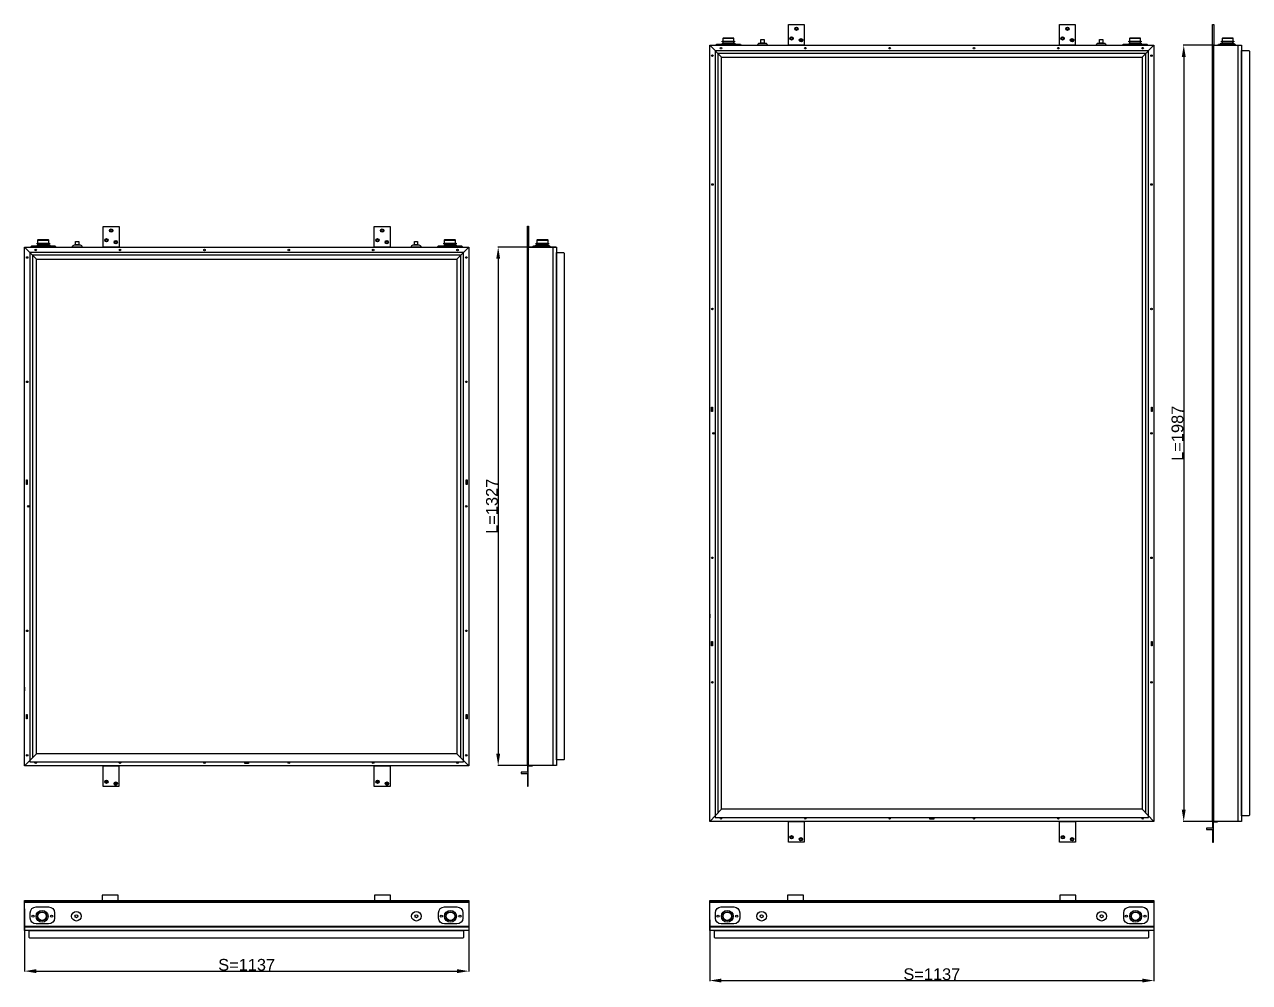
# Model space of a CAD drawing. Header units: millimetres. Extents: x 1035 to 7779, y 392 to 2878.
# Drawn here: x 1035 to 4171, y 392 to 2845 of the extents above; entities that cross this region are included whole.
import ezdxf

# ---------------------------------------------------------------- set-up
doc = ezdxf.new("R2010")
doc.units = ezdxf.units.MM
doc.layers.add('dim', color=4, linetype='Continuous')
doc.styles.get("Standard").update_dxf_attribs({"font": 'arial.ttf'})
doc.dimstyles.new('ISO-25', dxfattribs={"dimtxt": 2.5, "dimasz": 2.5, "dimexe": 1.25, "dimexo": 0.625, "dimtad": 1, "dimtxsty": 'Standard', "dimcen": 2.5, "dimadec": 0, "dimazin": 0, "dimtfac": 1, "dimtmove": 0, "dimatfit": 3, "dimfxl": 1, "dimarcsym": 0})

# ---------------------------------------------------------------- blocks, each defined once
blk = doc.blocks.new('*D11')
at = {"layer": 'Defpoints', "color": 0, "transparency": 16777216}
for p in [(2396.8, 2275.1), (2247.7, 947.9), (2322.4, 947.9)]:
    blk.add_point(p, dxfattribs=at)
at = {"layer": 'dim', "color": 0, "lineweight": -2, "transparency": 16777216}
for p, q in [((2396.1, 2275.1), (2246.5, 2275.1)), ((2247.7, 2245.1), (2247.7, 977.9)), ((2321.7, 947.9), (2246.5, 947.9))]:
    blk.add_line(p, q, dxfattribs=at)
at = {"layer": 'dim', "color": 0, "transparency": 16777216}
for points in [[(2242.7, 2245.1), (2252.7, 2245.1), (2247.7, 2275.1)], [(2242.7, 977.9), (2252.7, 977.9), (2247.7, 947.9)]]:
    blk.add_solid(points, dxfattribs=at)
at = {"layer": 'dim', "color": 0, "transparency": 16777216, "insert": (2231.8, 1611.5), "char_height": 30, "attachment_point": 5, "rotation": 90}
blk.add_mtext('L=1327', dxfattribs=at)
blk = doc.blocks.new('*D6')
at = {"layer": 'Defpoints', "color": 0, "transparency": 16777216}
for p in [(1035.4, 581.5), (2172.4, 581.5), (2172.4, 421.3)]:
    blk.add_point(p, dxfattribs=at)
at = {"layer": 'dim', "color": 0, "lineweight": -2, "transparency": 16777216}
for p, q in [((1035.4, 580.8), (1035.4, 420)), ((2172.4, 580.8), (2172.4, 420)), ((1065.4, 421.3), (2142.4, 421.3))]:
    blk.add_line(p, q, dxfattribs=at)
at = {"layer": 'dim', "color": 0, "transparency": 16777216}
for points in [[(1065.4, 426.3), (1065.4, 416.3), (1035.4, 421.3)], [(2142.4, 426.3), (2142.4, 416.3), (2172.4, 421.3)]]:
    blk.add_solid(points, dxfattribs=at)
at = {"layer": 'dim', "color": 0, "transparency": 16777216, "insert": (1603.9, 437.4), "char_height": 30, "attachment_point": 5}
blk.add_mtext('S=1137', dxfattribs=at)
blk = doc.blocks.new('*D10')
at = {"layer": 'Defpoints', "color": 0, "transparency": 16777216}
for p in [(4078.8, 2791.8), (4002.2, 804.8), (4076, 804.8)]:
    blk.add_point(p, dxfattribs=at)
at = {"layer": 'dim', "color": 0, "lineweight": -2, "transparency": 16777216}
for p, q in [((4078.2, 2791.8), (4000.9, 2791.8)), ((4002.2, 2761.8), (4002.2, 834.8)), ((4075.4, 804.8), (4000.9, 804.8))]:
    blk.add_line(p, q, dxfattribs=at)
at = {"layer": 'dim', "color": 0, "transparency": 16777216}
for points in [[(3997.2, 2761.8), (4007.2, 2761.8), (4002.2, 2791.8)], [(3997.2, 834.8), (4007.2, 834.8), (4002.2, 804.8)]]:
    blk.add_solid(points, dxfattribs=at)
at = {"layer": 'dim', "color": 0, "transparency": 16777216, "insert": (3986.2, 1798.3), "char_height": 30, "attachment_point": 5, "rotation": 90}
blk.add_mtext('L=1987', dxfattribs=at)
blk = doc.blocks.new('*D7')
at = {"layer": 'Defpoints', "color": 0, "transparency": 16777216}
for p in [(2789, 553.3), (3926, 553.3), (3926, 397.2)]:
    blk.add_point(p, dxfattribs=at)
at = {"layer": 'dim', "color": 0, "lineweight": -2, "transparency": 16777216}
for p, q in [((2789, 552.7), (2789, 396)), ((3926, 552.7), (3926, 396)), ((2819, 397.2), (3896, 397.2))]:
    blk.add_line(p, q, dxfattribs=at)
at = {"layer": 'dim', "color": 0, "transparency": 16777216}
for points in [[(2819, 402.2), (2819, 392.2), (2789, 397.2)], [(3896, 402.2), (3896, 392.2), (3926, 397.2)]]:
    blk.add_solid(points, dxfattribs=at)
at = {"layer": 'dim', "color": 0, "transparency": 16777216, "insert": (3357.5, 413.3), "char_height": 30, "attachment_point": 5}
blk.add_mtext('S=1137', dxfattribs=at)

msp = doc.modelspace()

# ---------------------------------------------------------------- linework, layer by layer
at = {"color": 0}
for p, q in [((4075.989, 2791.74), (4075.989, 2844.828)), ((4075.989, 2844.828), (4078.829, 2844.828)), ((4078.829, 2844.828), (4078.829, 2791.772)), ((2819.588, 2760.84), (2788.989, 2791.772)), ((2810.765, 2791.772), (2810.765, 2792.558)), ((2820.031, 2791.772), (2820.031, 2792.558)), ((2822.68, 2809.433), (2823.48, 2810.233)), ((2822.68, 2809.433), (2822.68, 2801.791)), ((2848.733, 2808.701), (2822.68, 2808.701)), ((2823.401, 2797.128), (2823.401, 2800.304)), ((2850.359, 2810.233), (2823.48, 2810.233)), ((2824.602, 2797.128), (2824.602, 2794.859)), ((2851.159, 2808.701), (2848.733, 2808.701)), ((2849.992, 2797.128), (2849.992, 2794.859)), ((2851.159, 2809.433), (2850.359, 2810.233)), ((2850.387, 2797.128), (2850.387, 2800.304)), ((2851.159, 2801.791), (2851.159, 2809.433)), ((2854.473, 2791.772), (2854.473, 2792.558)), ((2863.687, 2791.772), (2863.687, 2792.558)), ((3851.523, 2791.772), (3851.523, 2792.558)), ((3860.79, 2791.772), (3860.79, 2792.558)), ((3863.438, 2809.433), (3864.238, 2810.233)), ((3863.438, 2809.433), (3863.438, 2801.791)), ((3889.491, 2808.701), (3863.438, 2808.701)), ((3864.159, 2797.128), (3864.159, 2800.304)), ((3891.118, 2810.233), (3864.238, 2810.233)), ((3865.36, 2797.128), (3865.36, 2794.859)), ((3885.226, 2797.128), (3885.226, 2794.859)), ((3891.918, 2808.701), (3889.491, 2808.701)), ((3890.751, 2797.128), (3890.751, 2794.859)), ((3891.918, 2809.433), (3891.118, 2810.233)), ((3891.146, 2797.128), (3891.146, 2800.304)), ((3891.918, 2801.791), (3891.918, 2809.433)), ((3895.231, 2791.772), (3895.231, 2792.558)), ((3895.39, 2760.871), (3925.989, 2791.803)), ((3904.445, 2791.772), (3904.445, 2792.558)), ((4075.989, 804.772), (4075.989, 2791.74)), ((4078.829, 2791.772), (4150.397, 2791.772)), ((4079.188, 804.772), (4079.188, 2791.772)), ((4099.138, 2791.772), (4099.138, 2792.558)), ((4100.098, 2797.128), (4100.098, 2794.859)), ((4100.426, 2809.433), (4101.226, 2810.233)), ((4100.426, 2809.433), (4100.426, 2801.791)), ((4126.479, 2808.701), (4100.426, 2808.701)), ((4101.147, 2797.128), (4101.147, 2800.304)), ((4128.106, 2810.233), (4101.226, 2810.233)), ((4102.348, 2797.128), (4102.348, 2794.859)), ((4110.778, 2791.772), (4110.778, 2792.558)), ((4114.634, 2797.128), (4114.634, 2794.859)), ((4118.535, 2791.772), (4118.535, 2792.558)), ((4128.906, 2808.701), (4126.479, 2808.701)), ((4127.738, 2797.128), (4127.738, 2794.859)), ((4128.906, 2809.433), (4128.106, 2810.233)), ((4128.133, 2797.128), (4128.133, 2800.304)), ((4128.906, 2801.791), (4128.906, 2809.433)), ((4130.108, 2791.772), (4130.108, 2792.558)), ((4141.588, 804.772), (4141.588, 2791.772)), ((4150.397, 2791.772), (4150.397, 804.772)), ((4077.261, 2789.492), (4075.989, 2789.492)), ((4077.261, 806.433), (4077.261, 2789.492)), ((2322.359, 2275.041), (2322.359, 2328.129)), ((2322.359, 2328.129), (2325.199, 2328.129)), ((2325.199, 2328.129), (2325.199, 2275.072)), ((1069.05, 2292.734), (1069.85, 2293.534)), ((1069.05, 2292.734), (1069.05, 2285.091)), ((1095.103, 2292.001), (1069.05, 2292.001)), ((1096.73, 2293.534), (1069.85, 2293.534)), ((1097.53, 2292.001), (1095.103, 2292.001)), ((1097.53, 2292.734), (1096.73, 2293.534)), ((1097.53, 2285.091), (1097.53, 2292.734)), ((2109.809, 2292.734), (2110.609, 2293.534)), ((2109.809, 2292.734), (2109.809, 2285.091)), ((2135.861, 2292.001), (2109.809, 2292.001)), ((2137.488, 2293.534), (2110.609, 2293.534)), ((2138.288, 2292.001), (2135.861, 2292.001)), ((2138.288, 2292.734), (2137.488, 2293.534)), ((2138.288, 2285.091), (2138.288, 2292.734)), ((2346.796, 2292.734), (2347.596, 2293.534)), ((2346.796, 2292.734), (2346.796, 2285.091)), ((2372.849, 2292.001), (2346.796, 2292.001)), ((2374.476, 2293.534), (2347.596, 2293.534)), ((2375.276, 2292.001), (2372.849, 2292.001)), ((2375.276, 2292.734), (2374.476, 2293.534)), ((2375.276, 2285.091), (2375.276, 2292.734)), ((1065.958, 2244.141), (1035.359, 2275.072)), ((1057.135, 2275.072), (1057.135, 2275.859)), ((1066.402, 2275.072), (1066.402, 2275.859)), ((1069.771, 2280.428), (1069.771, 2283.604)), ((1070.972, 2280.428), (1070.972, 2278.16)), ((1096.363, 2280.428), (1096.363, 2278.16)), ((1096.757, 2280.428), (1096.757, 2283.604)), ((1100.843, 2275.072), (1100.843, 2275.859)), ((1110.057, 2275.072), (1110.057, 2275.859)), ((2097.894, 2275.072), (2097.894, 2275.859)), ((2107.16, 2275.072), (2107.16, 2275.859)), ((2110.53, 2280.428), (2110.53, 2283.604)), ((2111.731, 2280.428), (2111.731, 2278.16)), ((2131.596, 2280.428), (2131.596, 2278.16)), ((2137.121, 2280.428), (2137.121, 2278.16)), ((2137.516, 2280.428), (2137.516, 2283.604)), ((2141.601, 2275.072), (2141.601, 2275.859)), ((2141.761, 2244.141), (2172.359, 2275.072)), ((2150.816, 2275.072), (2150.816, 2275.859)), ((2322.359, 947.95), (2322.359, 2275.041)), ((2323.632, 2272.793), (2322.359, 2272.793)), ((2323.632, 949.612), (2323.632, 2272.793)), ((2325.199, 2275.072), (2396.767, 2275.072)), ((2325.558, 947.95), (2325.558, 2275.072)), ((2345.508, 2275.072), (2345.508, 2275.859)), ((2346.468, 2280.428), (2346.468, 2278.16)), ((2347.517, 2280.428), (2347.517, 2283.604)), ((2348.718, 2280.428), (2348.718, 2278.16)), ((2357.149, 2275.072), (2357.149, 2275.859)), ((2361.004, 2280.428), (2361.004, 2278.16)), ((2364.905, 2275.072), (2364.905, 2275.859)), ((2374.109, 2280.428), (2374.109, 2278.16)), ((2374.504, 2280.428), (2374.504, 2283.604)), ((2376.479, 2275.072), (2376.479, 2275.859)), ((2387.958, 947.95), (2387.958, 2275.072)), ((2396.767, 2275.072), (2396.767, 947.95)), ((2788.989, 1334.841), (2788.989, 1325.571)), ((1035.359, 1148.08), (1035.359, 1138.81)), ((1065.958, 977.952), (1035.359, 947.052)), ((2141.761, 977.952), (2172.359, 947.052)), ((2323.632, 949.612), (2322.359, 949.612)), ((2396.767, 947.95), (2322.359, 947.95)), ((2324.796, 947.596), (2324.796, 947.95)), ((2335.175, 947.596), (2324.796, 947.596)), ((2324.796, 946.486), (2335.175, 946.486)), ((2335.175, 946.486), (2335.175, 947.95)), ((2819.588, 835.672), (2788.989, 804.772)), ((3895.39, 835.672), (3925.989, 804.772)), ((4077.261, 806.433), (4075.989, 806.433)), ((4150.397, 804.772), (4075.989, 804.772)), ((4078.425, 804.418), (4078.425, 804.772)), ((4088.804, 804.418), (4078.425, 804.418)), ((4078.425, 803.308), (4088.804, 803.308)), ((4088.804, 803.308), (4088.804, 804.772)), ((2172.359, 599.09), (1035.359, 599.09)), ((1035.359, 597.476), (2172.359, 597.476)), ((3925.989, 599.09), (2788.989, 599.09)), ((2788.989, 597.476), (3925.989, 597.476)), ((1035.359, 536.405), (2172.359, 536.405)), ((1035.359, 534.889), (2172.359, 534.889)), ((2788.989, 536.405), (3925.989, 536.405)), ((2788.989, 534.889), (3925.989, 534.889))]:
    msp.add_line(p, q, dxfattribs=at)
for points in [[(2990.357, 2844.788), (3030.905, 2844.788), (3030.905, 2791.772), (2990.357, 2791.772)], [(3683.931, 2844.788), (3724.48, 2844.788), (3724.48, 2791.772), (3683.931, 2791.772)], [(2788.989, 2791.772), (3925.989, 2791.772), (3925.989, 804.772), (2788.989, 804.772)], [(2821.109, 2801.791), (2852.678, 2801.791), (2852.678, 2800.304), (2821.109, 2800.304)], [(2821.991, 2797.128), (2853.7, 2797.128), (2853.7, 2794.859), (2821.991, 2794.859)], [(2919.859, 2806.283), (2928.284, 2806.283), (2928.284, 2797.033), (2919.859, 2797.033)], [(3786.736, 2806.283), (3795.161, 2806.283), (3795.161, 2797.033), (3786.736, 2797.033)], [(3861.867, 2801.791), (3893.436, 2801.791), (3893.436, 2800.304), (3861.867, 2800.304)], [(3863.739, 2797.128), (3893.498, 2797.128), (3893.498, 2794.859), (3863.739, 2794.859)], [(4097.303, 2797.128), (4130.486, 2797.128), (4130.486, 2794.859), (4097.303, 2794.859)], [(4098.855, 2801.791), (4130.424, 2801.791), (4130.424, 2800.304), (4098.855, 2800.304)], [(2802.824, 814.899), (3912.154, 814.899), (3912.154, 2777.769), (2802.824, 2777.769)], [(2819.588, 2760.84), (3895.39, 2760.84), (3895.39, 835.672), (2819.588, 835.672)], [(4150.397, 2777.828), (4169.013, 2777.828), (4170.513, 2776.328), (4170.513, 820.535), (4169.013, 819.035), (4150.397, 819.035)], [(1236.727, 2328.088), (1277.276, 2328.088), (1277.276, 2275.072), (1236.727, 2275.072)], [(1930.302, 2328.088), (1970.85, 2328.088), (1970.85, 2275.072), (1930.302, 2275.072)], [(1166.229, 2289.584), (1174.654, 2289.584), (1174.654, 2280.334), (1166.229, 2280.334)], [(2033.106, 2289.584), (2041.531, 2289.584), (2041.531, 2280.334), (2033.106, 2280.334)], [(1035.359, 2275.072), (2172.359, 2275.072), (2172.359, 947.052), (1035.359, 947.052)], [(1049.194, 957.18), (2158.525, 957.18), (2158.525, 2261.07), (1049.194, 2261.07)], [(1067.479, 2285.091), (1099.048, 2285.091), (1099.048, 2283.604), (1067.479, 2283.604)], [(1068.361, 2280.428), (1100.07, 2280.428), (1100.07, 2278.16), (1068.361, 2278.16)], [(2108.237, 2285.091), (2139.806, 2285.091), (2139.806, 2283.604), (2108.237, 2283.604)], [(2110.11, 2280.428), (2139.868, 2280.428), (2139.868, 2278.16), (2110.11, 2278.16)], [(2343.673, 2280.428), (2376.856, 2280.428), (2376.856, 2278.16), (2343.673, 2278.16)], [(2345.225, 2285.091), (2376.794, 2285.091), (2376.794, 2283.604), (2345.225, 2283.604)], [(2396.767, 2261.201), (2415.383, 2261.201), (2416.883, 2259.701), (2416.883, 963.418), (2415.383, 961.918), (2396.767, 961.918)], [(1065.958, 2244.141), (2141.761, 2244.141), (2141.761, 977.952), (1065.958, 977.952)], [(2795.995, 1854.056), (2793.732, 1854.056), (2793.732, 1865.478), (2795.995, 1865.478)], [(3921.568, 1854.056), (3919.305, 1854.056), (3919.305, 1865.478), (3921.568, 1865.478)], [(1042.366, 1667.295), (1040.102, 1667.295), (1040.102, 1678.718), (1042.366, 1678.718)], [(2167.939, 1667.295), (2165.675, 1667.295), (2165.675, 1678.718), (2167.939, 1678.718)], [(2795.995, 1254.011), (2793.732, 1254.011), (2793.732, 1265.434), (2795.995, 1265.434)], [(3921.592, 1254.011), (3919.329, 1254.011), (3919.329, 1265.434), (3921.592, 1265.434)], [(1042.366, 1067.251), (1040.102, 1067.251), (1040.102, 1078.673), (1042.366, 1078.673)], [(2167.963, 1067.251), (2165.699, 1067.251), (2165.699, 1078.673), (2167.963, 1078.673)], [(1236.627, 947.052), (1277.176, 947.052), (1277.176, 894.036), (1236.627, 894.036)], [(1598.983, 955.649), (1608.955, 955.649), (1608.955, 952.586), (1598.983, 952.586)], [(1930.681, 947.052), (1971.23, 947.052), (1971.23, 894.036), (1930.681, 894.036)], [(2990.256, 804.772), (3030.805, 804.772), (3030.805, 751.755), (2990.256, 751.755)], [(3352.613, 813.369), (3362.585, 813.369), (3362.585, 810.305), (3352.613, 810.305)], [(3684.311, 804.772), (3724.86, 804.772), (3724.86, 751.755), (3684.311, 751.755)], [(1035.359, 602.04), (2172.359, 602.04), (2172.359, 525.708), (1035.359, 525.708)], [(1234.06, 597.476), (1275.313, 597.476), (1275.313, 615.817), (1234.06, 615.817)], [(1931.071, 597.476), (1972.323, 597.476), (1972.323, 615.817), (1931.071, 615.817)], [(2788.989, 602.04), (3925.989, 602.04), (3925.989, 525.708), (2788.989, 525.708)], [(2987.69, 597.476), (3028.942, 597.476), (3028.942, 615.817), (2987.69, 615.817)], [(3684.701, 597.476), (3725.953, 597.476), (3725.953, 615.817), (3684.701, 615.817)], [(1047.664, 525.708), (2158.507, 525.708), (2158.507, 507.379), (2157.007, 505.879), (1049.164, 505.879), (1047.664, 507.379)], [(2801.293, 525.708), (3912.137, 525.708), (3912.137, 507.379), (3910.637, 505.879), (2802.793, 505.879), (2801.293, 507.379)]]:
    msp.add_lwpolyline(points, close=True, dxfattribs=at)
for points in [[(2808.089, 2794.859), (2866.283, 2794.859, -0.41421356), (2868.283, 2792.859), (2868.283, 2791.772), (2806.089, 2791.772), (2806.089, 2792.859, -0.41421356)], [(2936.418, 2791.772), (2911.838, 2791.772), (2911.838, 2792.033, -0.41421356), (2916.838, 2797.033), (2931.418, 2797.033, -0.41421356), (2936.418, 2792.033)], [(3803.296, 2791.772), (3778.715, 2791.772), (3778.715, 2792.033, -0.41421356), (3783.715, 2797.033), (3798.296, 2797.033, -0.41421356), (3803.296, 2792.033)], [(3848.847, 2794.859), (3907.042, 2794.859, -0.41421356), (3909.042, 2792.859), (3909.042, 2791.772), (3846.847, 2791.772), (3846.847, 2792.859, -0.41421356)], [(4092.511, 2794.859), (4132.291, 2794.859, -0.41421356), (4134.291, 2792.859), (4134.291, 2791.772), (4090.511, 2791.772), (4090.511, 2792.859, -0.41421356)], [(1054.459, 2278.16), (1112.653, 2278.16, -0.41421356), (1114.653, 2276.16), (1114.653, 2275.072), (1052.459, 2275.072), (1052.459, 2276.16, -0.41421356)], [(1182.789, 2275.072), (1158.208, 2275.072), (1158.208, 2275.334, -0.41421356), (1163.208, 2280.334), (1177.789, 2280.334, -0.41421356), (1182.789, 2275.334)], [(2049.666, 2275.072), (2025.086, 2275.072), (2025.086, 2275.334, -0.41421356), (2030.086, 2280.334), (2044.666, 2280.334, -0.41421356), (2049.666, 2275.334)], [(2095.218, 2278.16), (2153.412, 2278.16, -0.41421356), (2155.412, 2276.16), (2155.412, 2275.072), (2093.218, 2275.072), (2093.218, 2276.16, -0.41421356)], [(2338.881, 2278.16), (2378.662, 2278.16, -0.41421356), (2380.662, 2276.16), (2380.662, 2275.072), (2336.881, 2275.072), (2336.881, 2276.16, -0.41421356)], [(1064.979, 585.833), (1097.089, 585.833, -0.41421356), (1112.089, 570.833), (1112.089, 557.108, -0.41421356), (1097.089, 542.108), (1064.979, 542.108, -0.41421356), (1049.979, 557.108), (1049.979, 570.833, -0.41421356)], [(2110.065, 585.833), (2142.175, 585.833, -0.41421356), (2157.175, 570.833), (2157.175, 557.108, -0.41421356), (2142.175, 542.108), (2110.065, 542.108, -0.41421356), (2095.065, 557.108), (2095.065, 570.833, -0.41421356)], [(2818.609, 585.833), (2850.719, 585.833, -0.41421356), (2865.719, 570.833), (2865.719, 557.108, -0.41421356), (2850.719, 542.108), (2818.609, 542.108, -0.41421356), (2803.609, 557.108), (2803.609, 570.833, -0.41421356)], [(3863.695, 585.833), (3895.805, 585.833, -0.41421356), (3910.805, 570.833), (3910.805, 557.108, -0.41421356), (3895.805, 542.108), (3863.695, 542.108, -0.41421356), (3848.695, 557.108), (3848.695, 570.833, -0.41421356)]]:
    msp.add_lwpolyline(points, format="xyb", close=True, dxfattribs=at)
for points in [[(3905.358, 825.606), (3905.358, 2770.906), (2809.62, 2770.906), (2809.62, 825.606)], [(2151.728, 967.886), (2151.728, 2254.207), (1055.991, 2254.207), (1055.991, 967.886)], [(2322.359, 947.95), (2322.359, 930.32), (2306.669, 930.32), (2306.669, 927.22), (2322.359, 927.22), (2322.359, 894.937), (2324.796, 894.937), (2324.796, 946.486)], [(4075.989, 804.772), (4075.989, 787.141), (4060.298, 787.141), (4060.298, 784.042), (4075.989, 784.042), (4075.989, 751.759), (4078.425, 751.759), (4078.425, 803.308)]]:
    msp.add_lwpolyline(points, dxfattribs=at)
for centre, radius in [((3010.791, 2833.837), 4.279), ((3010.791, 2833.837), 2.501), ((3704.365, 2833.837), 4.279), ((3704.365, 2833.837), 2.501), ((2998.636, 2809.181), 4.279), ((2998.636, 2809.181), 2.501), ((3022.668, 2804.295), 4.279), ((3022.668, 2804.295), 2.501), ((3692.211, 2809.181), 4.279), ((3692.211, 2809.181), 2.501), ((3716.243, 2804.295), 4.279), ((3716.243, 2804.295), 2.501), ((2795.743, 2765.12), 1.992), ((2817.708, 2784.24), 1.992), ((3033.629, 2784.24), 1.992), ((3249.541, 2784.24), 1.992), ((3465.401, 2784.24), 1.992), ((3681.292, 2784.24), 1.992), ((3897.286, 2784.24), 1.992), ((3919.656, 2765.12), 1.992), ((2796.216, 2435.129), 1.992), ((3919.656, 2435.129), 1.992), ((1257.161, 2317.138), 4.279), ((1950.736, 2317.138), 4.279), ((1245.006, 2292.482), 4.279), ((1245.006, 2292.482), 2.501), ((1257.161, 2317.138), 2.501), ((1269.038, 2287.595), 4.279), ((1269.038, 2287.595), 2.501), ((1938.581, 2292.482), 4.279), ((1938.581, 2292.482), 2.501), ((1950.736, 2317.138), 2.501), ((1962.613, 2287.595), 4.279), ((1962.613, 2287.595), 2.501), ((1064.079, 2267.51), 1.992), ((1280, 2267.51), 1.992), ((1495.911, 2267.51), 1.992), ((1711.771, 2267.51), 1.992), ((1927.663, 2267.51), 1.992), ((2143.656, 2267.51), 1.992), ((1042.113, 2248.389), 1.992), ((2166.026, 2248.389), 1.992), ((2795.743, 2116.644), 1.992), ((3919.656, 2116.644), 1.992), ((1042.113, 1929.884), 1.992), ((2166.026, 1929.884), 1.992), ((2798.596, 1798.159), 1.992), ((3919.656, 1798.159), 1.992), ((1044.966, 1611.398), 1.992), ((2166.026, 1611.398), 1.992), ((2795.743, 1479.328), 1.992), ((3919.656, 1479.328), 1.992), ((1042.113, 1292.568), 1.992), ((2166.026, 1292.568), 1.992), ((2795.743, 1160.752), 1.992), ((3919.656, 1160.752), 1.992), ((1042.113, 973.991), 1.992), ((2166.026, 973.991), 1.992), ((1064.079, 954.956), 1.992), ((1280, 954.956), 1.992), ((1495.911, 954.956), 1.992), ((1711.771, 954.956), 1.992), ((1927.663, 954.956), 1.992), ((2143.656, 954.956), 1.992), ((1245.092, 906.331), 4.279), ((1939.146, 906.331), 4.279), ((1245.092, 906.331), 2.501), ((1268.785, 901.265), 4.279), ((1268.785, 901.265), 2.501), ((1939.146, 906.331), 2.501), ((1962.84, 901.265), 4.279), ((1962.84, 901.265), 2.501), ((2817.708, 812.675), 1.992), ((3033.629, 812.675), 1.992), ((3249.541, 812.675), 1.992), ((3465.401, 812.675), 1.992), ((3681.292, 812.675), 1.992), ((3897.286, 812.675), 1.992), ((2998.722, 764.05), 4.279), ((2998.722, 764.05), 2.501), ((3022.415, 758.985), 4.279), ((3022.415, 758.985), 2.501), ((3692.776, 764.05), 4.279), ((3692.776, 764.05), 2.501), ((3716.469, 758.985), 4.279), ((3716.469, 758.985), 2.501), ((1056.898, 562.08), 2.94), ((1080.365, 561.755), 15.203), ((1080.365, 561.755), 11.707), ((1080.365, 561.755), 10.872), ((1104.588, 562.08), 2.94), ((1168.259, 561.912), 12.348), ((1168.259, 561.912), 3.953), ((2038.463, 561.912), 12.348), ((2038.463, 561.912), 3.953), ((2101.984, 562.08), 2.94), ((2125.451, 561.755), 15.203), ((2125.451, 561.755), 11.707), ((2125.451, 561.755), 10.872), ((2149.674, 562.08), 2.94), ((2810.527, 562.08), 2.94), ((2833.995, 561.755), 15.203), ((2833.995, 561.755), 11.707), ((2833.995, 561.755), 10.872), ((2858.217, 562.08), 2.94), ((2921.889, 561.912), 12.348), ((2921.889, 561.912), 3.953), ((3792.093, 561.912), 12.348), ((3792.093, 561.912), 3.953), ((3855.613, 562.08), 2.94), ((3879.081, 561.755), 15.203), ((3879.081, 561.755), 11.707), ((3879.081, 561.755), 10.872), ((3903.304, 562.08), 2.94)]:
    msp.add_circle(centre, radius, dxfattribs=at)
for centre, start, end in [((4083.135, 2791.468), 198.595273, 230.437251), ((2329.505, 2274.769), 198.595273, 230.437251), ((2329.32, 948.907), 127.373999, 157.000347), ((4082.949, 805.729), 127.373999, 157.000347)]:
    msp.add_arc(centre, 6.197, start, end, dxfattribs=at)

# ---------------------------------------------------------------- dimensions: what is measured, and where the dimension line sits
at = {"layer": 'dim'}
for base, p1, p2, text, picture, middle in [((4002.19, 804.772), (4078.829, 2791.772), (4075.989, 804.772), 'L=1987', '*D10', (3986.248, 1798.272)), ((2247.71, 947.95), (2396.767, 2275.072), (2322.359, 947.95), 'L=1327', '*D11', (2231.757, 1611.511))]:
    dim = msp.add_linear_dim(base=base, p1=p1, p2=p2, angle=90, text=text, dimstyle='ISO-25', override={"dimtxt": 30, "dimasz": 30}, dxfattribs=at)
    dim.commit()
    dim.dimension.update_dxf_attribs({"geometry": picture, "text_midpoint": middle})
for base, p1, p2, picture, middle in [((2172.359, 421.251), (1035.359, 581.472), (2172.359, 581.472), '*D6', (1603.859, 421.251)), ((3925.989, 397.201), (2788.989, 553.306), (3925.989, 553.306), '*D7', (3357.489, 397.201))]:
    dim = msp.add_linear_dim(base=base, p1=p1, p2=p2, text='S=1137', dimstyle='ISO-25', override={"dimtxt": 30, "dimasz": 30}, dxfattribs=at)
    dim.commit()
    dim.dimension.update_dxf_attribs({"geometry": picture, "text_midpoint": middle, "dimtype": 160})

doc.saveas('drawing.dxf')
